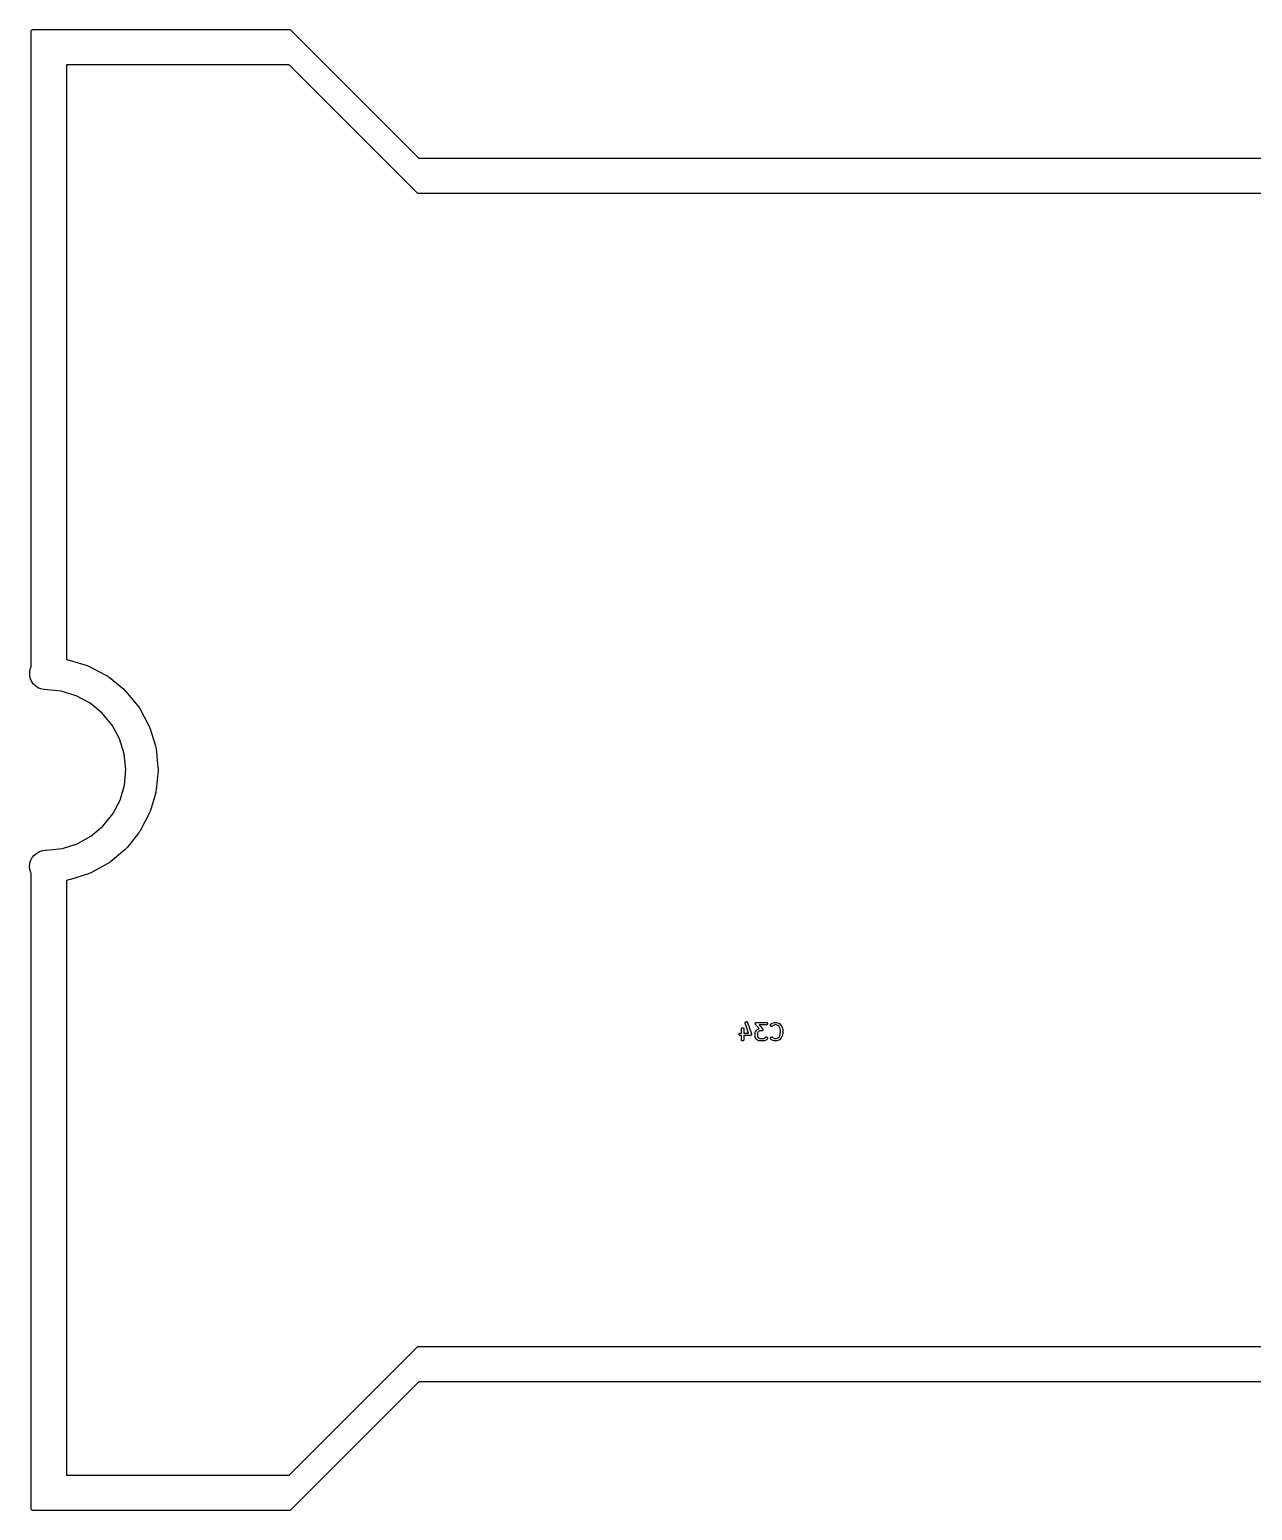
# Model space of a CAD drawing. Extents: x 112.9 to 189.1, y -124 to -78.
# Drawn here: x 112.9 to 150.98, y -124.05 to -77.95 of the extents above; entities that cross this region are included whole.
import ezdxf

# ---------------------------------------------------------------- set-up
doc = ezdxf.new("R2010")
doc.units = 0
doc.layers.add('BLACK', color=7, linetype='CONTINUOUS')

msp = doc.modelspace()

# ---------------------------------------------------------------- linework, layer by layer
at = {"layer": 'BLACK', "linetype": 'CONTINUOUS'}
for p, q in [((112.95, -77.9993), (112.951, -77.9947)), ((112.95, -77.9996), (112.95, -77.9993)), ((112.95, -77.9997), (112.95, -77.9996)), ((112.95, -78), (112.95, -77.9997)), ((112.95, -77.9997), (112.95, -77.9997)), ((112.95, -97.7864), (112.95, -78)), ((112.951, -77.9896), (112.953, -77.9851)), ((112.951, -77.9898), (112.951, -77.9896)), ((112.951, -77.9899), (112.951, -77.9898)), ((112.951, -77.9947), (112.951, -77.9899)), ((112.953, -77.9851), (112.954, -77.9806)), ((112.954, -77.9803), (112.956, -77.9762)), ((112.954, -77.9805), (112.954, -77.9803)), ((112.954, -77.9806), (112.954, -77.9805)), ((112.956, -77.9762), (112.959, -77.972)), ((112.959, -77.9718), (112.962, -77.9682)), ((112.959, -77.9719), (112.959, -77.9718)), ((112.959, -77.972), (112.959, -77.9719)), ((112.962, -77.9682), (112.965, -77.9645)), ((112.965, -77.9643), (112.969, -77.9614)), ((112.965, -77.9644), (112.965, -77.9643)), ((112.965, -77.9645), (112.965, -77.9644)), ((112.969, -77.9614), (112.972, -77.9584)), ((112.972, -77.9583), (112.973, -77.9582)), ((112.972, -77.9584), (112.972, -77.9583)), ((112.973, -77.9582), (112.977, -77.956)), ((112.977, -77.956), (112.981, -77.9538)), ((112.981, -77.9536), (112.986, -77.9523)), ((112.981, -77.9537), (112.981, -77.9536)), ((112.981, -77.9538), (112.981, -77.9537)), ((112.986, -77.9523), (112.99, -77.951)), ((112.99, -77.951), (112.99, -77.9509)), ((112.99, -77.9509), (112.991, -77.9509)), ((112.991, -77.9509), (112.995, -77.9505)), ((112.995, -77.9505), (113, -77.95)), ((113, -77.95), (121, -77.95)), ((121, -77.95), (121, -77.95)), ((121, -77.95), (121, -77.95)), ((121, -77.95), (121, -77.95)), ((121, -77.95), (121, -77.95)), ((121, -77.95), (121, -77.95)), ((121, -77.95), (121, -77.95)), ((121, -77.95), (121.001, -77.95)), ((121.001, -77.95), (121.005, -77.9505)), ((121.005, -77.9505), (121.01, -77.951)), ((121.01, -77.951), (121.01, -77.951)), ((121.01, -77.951), (121.01, -77.951)), ((121.01, -77.951), (121.01, -77.9511)), ((121.01, -77.9511), (121.01, -77.9511)), ((121.01, -77.9511), (121.015, -77.9525)), ((121.015, -77.9525), (121.019, -77.9538)), ((121.019, -77.9538), (121.019, -77.9539)), ((121.019, -77.9539), (121.019, -77.9539)), ((121.019, -77.9539), (121.02, -77.954)), ((121.02, -77.954), (121.02, -77.954)), ((121.02, -77.954), (121.024, -77.9563)), ((121.024, -77.9563), (121.028, -77.9584)), ((121.028, -77.9584), (121.028, -77.9585)), ((121.028, -77.9585), (121.028, -77.9585)), ((121.028, -77.9585), (121.028, -77.9587)), ((121.028, -77.9587), (121.028, -77.9587)), ((121.028, -77.9587), (121.032, -77.9617)), ((121.032, -77.9617), (121.035, -77.9646)), ((121.035, -77.9646), (121.035, -77.9648)), ((121.035, -77.9648), (121.035, -77.9648)), ((121.035, -77.9648), (121.035, -77.9648)), ((121.035, -77.9648), (125.021, -81.95)), ((120.979, -79.05), (114.05, -79.05)), ((114.05, -79.05), (114.05, -97.5627)), ((124.965, -83.0354), (120.979, -79.05)), ((125.021, -81.95), (176.979, -81.95)), ((124.968, -83.0383), (124.965, -83.0354)), ((124.972, -83.0413), (124.968, -83.0383)), ((124.972, -83.0415), (124.972, -83.0413)), ((124.972, -83.0413), (124.972, -83.0413)), ((124.976, -83.0437), (124.972, -83.0415)), ((124.972, -83.0415), (124.972, -83.0415)), ((124.972, -83.0415), (124.972, -83.0415)), ((124.98, -83.046), (124.976, -83.0437)), ((124.981, -83.0461), (124.98, -83.046)), ((124.98, -83.046), (124.98, -83.046)), ((124.981, -83.0462), (124.981, -83.0461)), ((124.981, -83.0461), (124.981, -83.0461)), ((124.985, -83.0475), (124.981, -83.0462)), ((124.99, -83.0489), (124.985, -83.0475)), ((124.99, -83.049), (124.99, -83.0489)), ((124.99, -83.0489), (124.99, -83.0489)), ((124.995, -83.0495), (124.99, -83.049)), ((124.99, -83.049), (124.99, -83.049)), ((124.99, -83.049), (124.99, -83.049)), ((124.999, -83.05), (124.995, -83.0495)), ((125, -83.05), (124.999, -83.05)), ((177, -83.05), (125, -83.05)), ((125, -83.05), (125, -83.05)), ((125, -83.05), (125, -83.05)), ((125, -83.05), (125, -83.05)), ((125, -83.05), (125, -83.05)), ((125, -83.05), (125, -83.05)), ((125, -83.05), (125, -83.05)), ((114.05, -97.5627), (114.083, -97.5697)), ((114.083, -97.5697), (114.127, -97.5785)), ((114.127, -97.5785), (114.688, -97.7477)), ((112.902, -98.0453), (112.903, -97.9477)), ((112.92, -98.1412), (112.902, -98.0453)), ((112.903, -97.9477), (112.922, -97.8521)), ((112.957, -98.2316), (112.92, -98.1412)), ((112.922, -97.8521), (112.95, -97.7864)), ((114.688, -97.7477), (114.688, -97.7477)), ((114.688, -97.7477), (114.694, -97.7498)), ((114.694, -97.7498), (114.736, -97.7676)), ((114.736, -97.7676), (114.778, -97.7849)), ((114.778, -97.7849), (115.295, -98.0598)), ((115.295, -98.0598), (115.301, -98.0631)), ((115.301, -98.0631), (115.338, -98.0887)), ((115.338, -98.0887), (115.376, -98.1138)), ((115.376, -98.1138), (115.83, -98.4838)), ((113.01, -98.3133), (112.957, -98.2316)), ((113.079, -98.383), (113.01, -98.3133)), ((113.159, -98.4382), (113.079, -98.383)), ((113.249, -98.4766), (113.159, -98.4382)), ((113.344, -98.4969), (113.249, -98.4766)), ((113.351, -98.4976), (113.344, -98.4969)), ((113.885, -98.55), (113.351, -98.4976)), ((114.352, -98.6909), (113.885, -98.55)), ((115.83, -98.4838), (115.83, -98.4838)), ((115.83, -98.4838), (115.83, -98.4838)), ((115.83, -98.4838), (115.835, -98.4883)), ((115.835, -98.4883), (115.867, -98.5207)), ((115.867, -98.5207), (115.899, -98.5526)), ((115.899, -98.5526), (116.272, -99.0037)), ((114.782, -98.9197), (114.352, -98.6909)), ((115.16, -99.2278), (114.782, -98.9197)), ((116.272, -99.0037), (116.277, -99.0091)), ((116.277, -99.0091), (116.302, -99.047)), ((116.302, -99.047), (116.327, -99.0846)), ((116.327, -99.0846), (116.605, -99.5996)), ((115.471, -99.6034), (115.16, -99.2278)), ((115.702, -100.032), (115.471, -99.6034)), ((115.847, -100.498), (115.702, -100.032)), ((116.605, -99.5996), (116.609, -99.6058)), ((116.609, -99.6058), (116.626, -99.6478)), ((116.626, -99.6478), (116.643, -99.6896)), ((116.643, -99.6896), (116.816, -100.249)), ((116.816, -100.249), (116.816, -100.249)), ((116.816, -100.249), (116.816, -100.249)), ((116.816, -100.249), (116.818, -100.256)), ((116.818, -100.256), (116.827, -100.3)), ((116.827, -100.3), (116.836, -100.345)), ((116.836, -100.345), (116.897, -100.927)), ((115.898, -100.983), (115.847, -100.498)), ((116.897, -100.927), (116.898, -100.934)), ((116.898, -100.934), (116.898, -100.979)), ((115.853, -101.468), (115.898, -100.983)), ((116.898, -101.024), (116.845, -101.607)), ((116.898, -100.979), (116.898, -101.024)), ((115.716, -101.936), (115.853, -101.468)), ((116.827, -101.703), (116.661, -102.265)), ((116.835, -101.659), (116.827, -101.703)), ((116.844, -101.614), (116.835, -101.659)), ((116.845, -101.607), (116.844, -101.614)), ((116.845, -101.607), (116.845, -101.607)), ((116.845, -101.607), (116.845, -101.607)), ((115.49, -102.368), (115.716, -101.936)), ((116.642, -102.313), (116.625, -102.355)), ((116.659, -102.272), (116.642, -102.313)), ((116.661, -102.265), (116.659, -102.272)), ((114.811, -103.061), (115.184, -102.747)), ((115.184, -102.747), (115.49, -102.368)), ((116.625, -102.355), (116.353, -102.874)), ((114.384, -103.296), (114.811, -103.061)), ((116.3, -102.956), (115.933, -103.412)), ((116.325, -102.918), (116.3, -102.956)), ((116.35, -102.881), (116.325, -102.918)), ((116.353, -102.874), (116.35, -102.881)), ((116.353, -102.874), (116.353, -102.874)), ((116.353, -102.874), (116.353, -102.874)), ((112.938, -103.809), (112.984, -103.723)), ((112.984, -103.723), (113.045, -103.648)), ((113.045, -103.648), (113.12, -103.585)), ((113.12, -103.585), (113.206, -103.539)), ((113.206, -103.539), (113.299, -103.51)), ((113.299, -103.51), (113.397, -103.5)), ((113.397, -103.5), (113.412, -103.5)), ((113.412, -103.5), (113.919, -103.443)), ((113.919, -103.443), (114.384, -103.296)), ((115.865, -103.482), (115.416, -103.858)), ((115.897, -103.45), (115.865, -103.482)), ((115.929, -103.418), (115.897, -103.45)), ((115.933, -103.412), (115.929, -103.418)), ((115.933, -103.412), (115.933, -103.412)), ((115.933, -103.412), (115.933, -103.412)), ((112.9, -104), (112.91, -103.903)), ((112.91, -104.097), (112.9, -104)), ((112.91, -103.903), (112.938, -103.809)), ((112.938, -104.191), (112.91, -104.097)), ((115.336, -103.913), (114.823, -104.196)), ((115.373, -103.888), (115.336, -103.913)), ((115.411, -103.863), (115.373, -103.888)), ((115.416, -103.858), (115.411, -103.863)), ((115.416, -103.858), (115.416, -103.858)), ((115.416, -103.858), (115.416, -103.858)), ((112.95, -104.214), (112.938, -104.191)), ((112.95, -124), (112.95, -104.214)), ((114.079, -104.431), (114.05, -104.435)), ((114.05, -104.435), (114.05, -122.95)), ((114.124, -104.422), (114.079, -104.431)), ((114.168, -104.413), (114.124, -104.422)), ((114.175, -104.411), (114.168, -104.413)), ((114.733, -104.234), (114.175, -104.411)), ((114.175, -104.411), (114.175, -104.411)), ((114.175, -104.411), (114.175, -104.411)), ((114.775, -104.216), (114.733, -104.234)), ((114.817, -104.199), (114.775, -104.216)), ((114.823, -104.196), (114.817, -104.199)), ((114.823, -104.196), (114.823, -104.196)), ((114.823, -104.196), (114.823, -104.196)), ((134.993, -109.229), (134.994, -109.222)), ((134.993, -109.237), (134.993, -109.229)), ((134.995, -109.244), (134.993, -109.237)), ((134.994, -109.222), (134.996, -109.215)), ((134.999, -109.25), (134.995, -109.244)), ((134.996, -109.215), (134.999, -109.209)), ((134.999, -109.209), (135.004, -109.203)), ((135.003, -109.256), (134.999, -109.25)), ((135.009, -109.26), (135.003, -109.256)), ((135.004, -109.203), (135.009, -109.198)), ((135.009, -109.198), (135.016, -109.195)), ((135.016, -109.195), (135.023, -109.193)), ((135.023, -109.193), (135.03, -109.192)), ((135.03, -109.192), (135.064, -109.192)), ((135.064, -109.062), (135.065, -109.055)), ((135.064, -109.063), (135.064, -109.062)), ((135.064, -109.192), (135.064, -109.063)), ((135.065, -109.055), (135.067, -109.048)), ((135.067, -109.048), (135.071, -109.042)), ((135.071, -109.042), (135.075, -109.036)), ((135.075, -109.036), (135.081, -109.031)), ((135.081, -109.031), (135.088, -109.028)), ((135.088, -109.028), (135.095, -109.026)), ((135.095, -109.026), (135.102, -109.025)), ((135.102, -109.025), (135.109, -109.026)), ((135.109, -109.026), (135.116, -109.028)), ((135.116, -109.028), (135.123, -109.032)), ((135.123, -109.032), (135.128, -109.036)), ((135.128, -109.036), (135.133, -109.042)), ((135.133, -109.042), (135.136, -109.049)), ((135.136, -109.049), (135.138, -109.056)), ((135.138, -109.056), (135.139, -109.063)), ((135.139, -109.063), (135.139, -109.192)), ((135.139, -109.192), (135.288, -109.192)), ((135.183, -108.869), (135.185, -108.862)), ((135.183, -108.877), (135.183, -108.869)), ((135.185, -108.884), (135.183, -108.877)), ((135.185, -108.862), (135.187, -108.855)), ((135.288, -109.192), (135.185, -108.884)), ((135.185, -108.884), (135.185, -108.884)), ((135.187, -108.855), (135.191, -108.849)), ((135.191, -108.849), (135.196, -108.844)), ((135.196, -108.844), (135.202, -108.84)), ((135.202, -108.84), (135.209, -108.837)), ((135.209, -108.837), (135.216, -108.835)), ((135.216, -108.835), (135.224, -108.835)), ((135.224, -108.835), (135.231, -108.836)), ((135.231, -108.836), (135.238, -108.839)), ((135.238, -108.839), (135.244, -108.843)), ((135.244, -108.843), (135.249, -108.848)), ((135.249, -108.848), (135.253, -108.854)), ((135.253, -108.854), (135.256, -108.861)), ((135.256, -108.861), (135.375, -109.218)), ((135.366, -109.256), (135.365, -109.257)), ((135.368, -109.254), (135.366, -109.256)), ((135.369, -109.253), (135.368, -109.254)), ((135.37, -109.252), (135.369, -109.253)), ((135.371, -109.25), (135.37, -109.252)), ((135.372, -109.249), (135.371, -109.25)), ((135.373, -109.247), (135.372, -109.249)), ((135.374, -109.245), (135.373, -109.247)), ((135.375, -109.242), (135.374, -109.244)), ((135.374, -109.244), (135.374, -109.245)), ((135.375, -109.218), (135.375, -109.218)), ((135.375, -109.218), (135.376, -109.22)), ((135.376, -109.24), (135.375, -109.242)), ((135.376, -109.22), (135.377, -109.222)), ((135.377, -109.235), (135.376, -109.237)), ((135.376, -109.237), (135.376, -109.238)), ((135.376, -109.238), (135.376, -109.24)), ((135.377, -109.222), (135.377, -109.224)), ((135.377, -109.224), (135.377, -109.225)), ((135.377, -109.225), (135.377, -109.228)), ((135.377, -109.228), (135.377, -109.23)), ((135.377, -109.23), (135.377, -109.231)), ((135.377, -109.231), (135.377, -109.233)), ((135.377, -109.233), (135.377, -109.235)), ((135.493, -108.891), (135.494, -108.889)), ((135.493, -108.893), (135.493, -108.891)), ((135.493, -108.895), (135.493, -108.893)), ((135.493, -108.896), (135.493, -108.895)), ((135.493, -108.898), (135.493, -108.896)), ((135.493, -108.901), (135.493, -108.898)), ((135.493, -108.902), (135.493, -108.901)), ((135.493, -108.903), (135.493, -108.902)), ((135.494, -108.905), (135.493, -108.903)), ((135.493, -109.177), (135.494, -109.174)), ((135.493, -109.179), (135.493, -109.177)), ((135.493, -109.18), (135.493, -109.179)), ((135.493, -109.181), (135.493, -109.18)), ((135.493, -109.182), (135.493, -109.181)), ((135.493, -109.301), (135.493, -109.182)), ((135.494, -108.886), (135.495, -108.884)), ((135.494, -108.887), (135.494, -108.886)), ((135.494, -108.889), (135.494, -108.887)), ((135.495, -108.908), (135.494, -108.905)), ((135.494, -109.172), (135.495, -109.17)), ((135.494, -109.173), (135.494, -109.172)), ((135.494, -109.174), (135.494, -109.173)), ((135.495, -108.884), (135.496, -108.882)), ((135.495, -108.909), (135.495, -108.908)), ((135.495, -108.91), (135.495, -108.909)), ((135.497, -108.912), (135.495, -108.91)), ((135.495, -109.17), (135.496, -109.167)), ((135.496, -108.881), (135.497, -108.879)), ((135.496, -108.882), (135.496, -108.881)), ((135.496, -109.166), (135.497, -109.165)), ((135.496, -109.167), (135.496, -109.166)), ((135.497, -108.879), (135.498, -108.877)), ((135.497, -108.914), (135.497, -108.912)), ((135.498, -108.916), (135.497, -108.914)), ((135.497, -109.165), (135.521, -109.118)), ((135.498, -108.877), (135.499, -108.875)), ((135.499, -108.917), (135.498, -108.916)), ((135.499, -108.875), (135.5, -108.874)), ((135.5, -108.919), (135.499, -108.917)), ((135.5, -108.874), (135.501, -108.873)), ((135.502, -108.92), (135.5, -108.919)), ((135.501, -108.873), (135.502, -108.871)), ((135.502, -108.871), (135.504, -108.87)), ((135.502, -108.921), (135.502, -108.92)), ((135.615, -109.051), (135.502, -108.921)), ((135.504, -108.87), (135.505, -108.869)), ((135.505, -108.869), (135.506, -108.868)), ((135.506, -108.868), (135.508, -108.866)), ((135.508, -108.866), (135.509, -108.865)), ((135.509, -108.865), (135.511, -108.864)), ((135.511, -108.864), (135.512, -108.864)), ((135.512, -108.864), (135.514, -108.863)), ((135.514, -108.863), (135.516, -108.862)), ((135.516, -108.862), (135.517, -108.861)), ((135.517, -108.861), (135.518, -108.861)), ((135.518, -108.861), (135.521, -108.86)), ((135.521, -108.86), (135.523, -108.859)), ((135.521, -109.117), (135.522, -109.115)), ((135.521, -109.118), (135.521, -109.117)), ((135.522, -109.115), (135.523, -109.113)), ((135.523, -108.859), (135.524, -108.859)), ((135.523, -109.113), (135.524, -109.112)), ((135.524, -108.859), (135.526, -108.859)), ((135.524, -109.112), (135.525, -109.111)), ((135.525, -109.111), (135.526, -109.109)), ((135.526, -108.859), (135.528, -108.859)), ((135.526, -109.109), (135.528, -109.108)), ((135.528, -108.859), (135.53, -108.859)), ((135.528, -109.108), (135.551, -109.084)), ((135.53, -108.859), (135.84, -108.859)), ((135.551, -109.084), (135.552, -109.084)), ((135.552, -109.084), (135.553, -109.082)), ((135.553, -109.082), (135.555, -109.081)), ((135.555, -109.081), (135.556, -109.08)), ((135.556, -109.08), (135.557, -109.079)), ((135.557, -109.079), (135.559, -109.078)), ((135.559, -109.078), (135.561, -109.077)), ((135.561, -109.077), (135.609, -109.053)), ((135.585, -109.156), (135.568, -109.191)), ((135.568, -109.191), (135.568, -109.292)), ((135.6, -109.141), (135.585, -109.156)), ((135.634, -109.124), (135.6, -109.141)), ((135.609, -109.053), (135.609, -109.053)), ((135.609, -109.053), (135.61, -109.053)), ((135.61, -109.053), (135.611, -109.052)), ((135.611, -109.052), (135.614, -109.051)), ((135.84, -108.934), (135.613, -108.934)), ((135.613, -108.934), (135.725, -109.062)), ((135.614, -109.051), (135.615, -109.051)), ((135.697, -109.124), (135.634, -109.124)), ((135.699, -109.124), (135.697, -109.124)), ((135.702, -109.124), (135.699, -109.124)), ((135.703, -109.124), (135.702, -109.124)), ((135.704, -109.123), (135.703, -109.124)), ((135.706, -109.123), (135.704, -109.123)), ((135.709, -109.122), (135.706, -109.123)), ((135.71, -109.122), (135.709, -109.122)), ((135.711, -109.121), (135.71, -109.122)), ((135.713, -109.12), (135.711, -109.121)), ((135.715, -109.119), (135.713, -109.12)), ((135.716, -109.119), (135.715, -109.119)), ((135.718, -109.118), (135.716, -109.119)), ((135.719, -109.116), (135.718, -109.118)), ((135.721, -109.115), (135.719, -109.116)), ((135.722, -109.114), (135.721, -109.115)), ((135.723, -109.113), (135.722, -109.114)), ((135.725, -109.111), (135.723, -109.113)), ((135.725, -109.062), (135.725, -109.062)), ((135.725, -109.062), (135.727, -109.064)), ((135.726, -109.11), (135.725, -109.111)), ((135.727, -109.109), (135.726, -109.11)), ((135.727, -109.064), (135.728, -109.066)), ((135.728, -109.108), (135.727, -109.109)), ((135.728, -109.066), (135.729, -109.067)), ((135.729, -109.106), (135.728, -109.108)), ((135.729, -109.067), (135.73, -109.068)), ((135.73, -109.104), (135.729, -109.106)), ((135.73, -109.068), (135.731, -109.071)), ((135.731, -109.102), (135.73, -109.104)), ((135.731, -109.071), (135.732, -109.073)), ((135.732, -109.099), (135.731, -109.101)), ((135.731, -109.101), (135.731, -109.102)), ((135.732, -109.073), (135.732, -109.074)), ((135.732, -109.074), (135.733, -109.075)), ((135.733, -109.097), (135.732, -109.099)), ((135.733, -109.075), (135.733, -109.077)), ((135.733, -109.077), (135.734, -109.08)), ((135.734, -109.094), (135.733, -109.095)), ((135.733, -109.095), (135.733, -109.097)), ((135.734, -109.08), (135.734, -109.081)), ((135.734, -109.081), (135.734, -109.082)), ((135.734, -109.082), (135.734, -109.085)), ((135.734, -109.085), (135.734, -109.087)), ((135.734, -109.087), (135.734, -109.088)), ((135.734, -109.088), (135.734, -109.09)), ((135.734, -109.09), (135.734, -109.092)), ((135.734, -109.092), (135.734, -109.094)), ((135.84, -108.859), (135.848, -108.86)), ((135.84, -108.859), (135.84, -108.859)), ((135.847, -108.933), (135.84, -108.934)), ((135.854, -108.931), (135.847, -108.933)), ((135.848, -108.86), (135.855, -108.862)), ((135.861, -108.927), (135.854, -108.931)), ((135.855, -108.862), (135.861, -108.865)), ((135.861, -108.865), (135.867, -108.87)), ((135.866, -108.923), (135.861, -108.927)), ((135.871, -108.917), (135.866, -108.923)), ((135.867, -108.87), (135.871, -108.876)), ((135.871, -108.876), (135.875, -108.882)), ((135.874, -108.911), (135.871, -108.917)), ((135.876, -108.904), (135.874, -108.911)), ((135.875, -108.882), (135.877, -108.889)), ((135.877, -108.896), (135.876, -108.904)), ((135.877, -108.889), (135.877, -108.896)), ((135.969, -108.944), (135.97, -108.936)), ((135.97, -108.951), (135.969, -108.944)), ((135.97, -108.936), (135.972, -108.929)), ((135.972, -108.958), (135.97, -108.951)), ((135.972, -108.929), (135.975, -108.923)), ((135.975, -108.964), (135.972, -108.958)), ((135.975, -108.923), (135.98, -108.917)), ((135.98, -108.97), (135.975, -108.964)), ((135.98, -108.917), (136.004, -108.893)), ((135.985, -108.975), (135.98, -108.97)), ((135.992, -108.978), (135.985, -108.975)), ((135.999, -108.981), (135.992, -108.978)), ((136.006, -108.981), (135.999, -108.981)), ((136.004, -108.893), (136.005, -108.892)), ((136.004, -108.893), (136.004, -108.893)), ((136.005, -108.892), (136.006, -108.892)), ((136.006, -108.892), (136.008, -108.89)), ((136.013, -108.981), (136.006, -108.981)), ((136.008, -108.89), (136.01, -108.889)), ((136.01, -108.889), (136.011, -108.888)), ((136.011, -108.888), (136.012, -108.887)), ((136.012, -108.887), (136.014, -108.886)), ((136.02, -108.979), (136.013, -108.981)), ((136.014, -108.886), (136.016, -108.885)), ((136.016, -108.885), (136.017, -108.885)), ((136.017, -108.885), (136.018, -108.884)), ((136.018, -108.884), (136.09, -108.861)), ((136.027, -108.975), (136.02, -108.979)), ((136.033, -108.971), (136.027, -108.975)), ((136.05, -108.953), (136.033, -108.97)), ((136.033, -108.97), (136.033, -108.971)), ((136.108, -108.934), (136.05, -108.953)), ((136.09, -108.861), (136.09, -108.86)), ((136.09, -108.86), (136.092, -108.86)), ((136.092, -108.86), (136.094, -108.859)), ((136.094, -108.859), (136.096, -108.859)), ((136.096, -108.859), (136.097, -108.859)), ((136.097, -108.859), (136.1, -108.859)), ((136.1, -108.859), (136.102, -108.859)), ((136.102, -108.859), (136.149, -108.859)), ((136.143, -108.934), (136.108, -108.934)), ((136.2, -108.953), (136.143, -108.934)), ((136.149, -108.859), (136.15, -108.859)), ((136.15, -108.859), (136.152, -108.859)), ((136.152, -108.859), (136.154, -108.859)), ((136.154, -108.859), (136.156, -108.859)), ((136.156, -108.859), (136.157, -108.86)), ((136.157, -108.86), (136.159, -108.86)), ((136.159, -108.86), (136.161, -108.861)), ((136.161, -108.861), (136.233, -108.884)), ((136.238, -108.99), (136.2, -108.953)), ((136.233, -108.884), (136.233, -108.885)), ((136.233, -108.885), (136.234, -108.885)), ((136.234, -108.885), (136.235, -108.885)), ((136.235, -108.885), (136.237, -108.887)), ((136.237, -108.887), (136.24, -108.888)), ((136.257, -109.028), (136.238, -108.99)), ((136.24, -108.888), (136.241, -108.888)), ((136.241, -108.888), (136.242, -108.889)), ((136.242, -108.889), (136.244, -108.89)), ((136.244, -108.89), (136.246, -108.892)), ((136.246, -108.892), (136.246, -108.893)), ((136.246, -108.893), (136.247, -108.893)), ((136.247, -108.893), (136.295, -108.941)), ((136.278, -109.115), (136.257, -109.028)), ((136.257, -109.264), (136.278, -109.177)), ((136.278, -109.177), (136.278, -109.115)), ((136.295, -108.941), (136.295, -108.941)), ((136.295, -108.941), (136.297, -108.943)), ((136.297, -108.943), (136.298, -108.945)), ((136.298, -108.945), (136.299, -108.946)), ((136.299, -108.946), (136.3, -108.947)), ((136.3, -108.947), (136.301, -108.949)), ((136.301, -108.949), (136.302, -108.951)), ((136.302, -108.951), (136.326, -108.998)), ((136.326, -108.998), (136.326, -108.999)), ((136.326, -108.999), (136.326, -108.999)), ((136.326, -108.999), (136.326, -108.999)), ((136.326, -108.999), (136.327, -109.003)), ((136.327, -109.003), (136.328, -109.006)), ((136.328, -109.006), (136.328, -109.006)), ((136.328, -109.006), (136.329, -109.006)), ((136.329, -109.006), (136.352, -109.101)), ((136.352, -109.191), (136.329, -109.286)), ((136.352, -109.101), (136.352, -109.102)), ((136.352, -109.102), (136.353, -109.103)), ((136.353, -109.19), (136.352, -109.19)), ((136.352, -109.19), (136.352, -109.191)), ((136.353, -109.103), (136.353, -109.103)), ((136.353, -109.103), (136.353, -109.106)), ((136.353, -109.106), (136.353, -109.109)), ((136.353, -109.109), (136.353, -109.11)), ((136.353, -109.11), (136.353, -109.11)), ((136.353, -109.11), (136.353, -109.182)), ((136.353, -109.182), (136.353, -109.182)), ((136.353, -109.182), (136.353, -109.183)), ((136.353, -109.183), (136.353, -109.184)), ((136.353, -109.184), (136.353, -109.187)), ((136.353, -109.187), (136.353, -109.19)), ((135.015, -109.264), (135.009, -109.26)), ((135.022, -109.266), (135.015, -109.264)), ((135.03, -109.267), (135.022, -109.266)), ((135.064, -109.267), (135.03, -109.267)), ((135.03, -109.267), (135.03, -109.267)), ((135.064, -109.396), (135.064, -109.267)), ((135.065, -109.403), (135.064, -109.396)), ((135.067, -109.41), (135.065, -109.403)), ((135.07, -109.417), (135.067, -109.41)), ((135.075, -109.423), (135.07, -109.417)), ((135.081, -109.427), (135.075, -109.423)), ((135.087, -109.431), (135.081, -109.427)), ((135.094, -109.433), (135.087, -109.431)), ((135.101, -109.434), (135.094, -109.433)), ((135.109, -109.433), (135.101, -109.434)), ((135.116, -109.431), (135.109, -109.433)), ((135.122, -109.428), (135.116, -109.431)), ((135.128, -109.423), (135.122, -109.428)), ((135.133, -109.417), (135.128, -109.423)), ((135.136, -109.411), (135.133, -109.417)), ((135.138, -109.404), (135.136, -109.411)), ((135.139, -109.397), (135.138, -109.404)), ((135.34, -109.267), (135.139, -109.267)), ((135.139, -109.267), (135.139, -109.396)), ((135.139, -109.396), (135.139, -109.397)), ((135.342, -109.267), (135.34, -109.267)), ((135.344, -109.267), (135.342, -109.267)), ((135.346, -109.266), (135.344, -109.267)), ((135.347, -109.266), (135.346, -109.266)), ((135.349, -109.266), (135.347, -109.266)), ((135.351, -109.265), (135.349, -109.266)), ((135.353, -109.265), (135.351, -109.265)), ((135.354, -109.264), (135.353, -109.265)), ((135.356, -109.263), (135.354, -109.264)), ((135.358, -109.262), (135.356, -109.263)), ((135.359, -109.261), (135.358, -109.262)), ((135.361, -109.261), (135.359, -109.261)), ((135.362, -109.259), (135.361, -109.261)), ((135.364, -109.258), (135.362, -109.259)), ((135.365, -109.257), (135.364, -109.258)), ((135.493, -109.302), (135.493, -109.301)), ((135.493, -109.303), (135.493, -109.302)), ((135.493, -109.306), (135.493, -109.303)), ((135.493, -109.308), (135.493, -109.306)), ((135.494, -109.309), (135.493, -109.308)), ((135.494, -109.31), (135.494, -109.309)), ((135.495, -109.313), (135.494, -109.31)), ((135.496, -109.315), (135.495, -109.313)), ((135.496, -109.316), (135.496, -109.315)), ((135.496, -109.317), (135.496, -109.316)), ((135.497, -109.318), (135.496, -109.317)), ((135.521, -109.365), (135.497, -109.318)), ((135.522, -109.367), (135.521, -109.365)), ((135.523, -109.369), (135.522, -109.367)), ((135.524, -109.37), (135.523, -109.369)), ((135.524, -109.372), (135.524, -109.37)), ((135.526, -109.373), (135.524, -109.372)), ((135.527, -109.375), (135.526, -109.373)), ((135.528, -109.375), (135.527, -109.375)), ((135.551, -109.399), (135.528, -109.375)), ((135.553, -109.4), (135.551, -109.399)), ((135.554, -109.402), (135.553, -109.4)), ((135.556, -109.403), (135.554, -109.402)), ((135.557, -109.404), (135.556, -109.403)), ((135.559, -109.405), (135.557, -109.404)), ((135.561, -109.406), (135.559, -109.405)), ((135.609, -109.43), (135.561, -109.406)), ((135.561, -109.406), (135.561, -109.406)), ((135.568, -109.292), (135.585, -109.326)), ((135.585, -109.326), (135.6, -109.342)), ((135.6, -109.342), (135.634, -109.359)), ((135.61, -109.43), (135.609, -109.43)), ((135.611, -109.431), (135.61, -109.43)), ((135.613, -109.431), (135.611, -109.431)), ((135.616, -109.432), (135.613, -109.431)), ((135.617, -109.433), (135.616, -109.432)), ((135.618, -109.433), (135.617, -109.433)), ((135.62, -109.433), (135.618, -109.433)), ((135.623, -109.434), (135.62, -109.433)), ((135.624, -109.434), (135.623, -109.434)), ((135.625, -109.434), (135.624, -109.434)), ((135.768, -109.434), (135.625, -109.434)), ((135.625, -109.434), (135.625, -109.434)), ((135.634, -109.359), (135.759, -109.359)), ((135.759, -109.359), (135.794, -109.342)), ((135.769, -109.434), (135.768, -109.434)), ((135.771, -109.434), (135.769, -109.434)), ((135.773, -109.433), (135.771, -109.434)), ((135.776, -109.433), (135.773, -109.433)), ((135.777, -109.433), (135.776, -109.433)), ((135.778, -109.432), (135.777, -109.433)), ((135.78, -109.432), (135.778, -109.432)), ((135.783, -109.431), (135.78, -109.432)), ((135.784, -109.43), (135.783, -109.431)), ((135.785, -109.43), (135.784, -109.43)), ((135.833, -109.406), (135.785, -109.43)), ((135.785, -109.43), (135.785, -109.43)), ((135.794, -109.342), (135.813, -109.322)), ((135.813, -109.322), (135.814, -109.322)), ((135.814, -109.322), (135.819, -109.317)), ((135.819, -109.317), (135.826, -109.314)), ((135.826, -109.314), (135.833, -109.312)), ((135.833, -109.312), (135.84, -109.311)), ((135.835, -109.405), (135.833, -109.406)), ((135.836, -109.404), (135.835, -109.405)), ((135.838, -109.403), (135.836, -109.404)), ((135.839, -109.402), (135.838, -109.403)), ((135.84, -109.401), (135.839, -109.402)), ((135.84, -109.311), (135.847, -109.312)), ((135.842, -109.399), (135.84, -109.401)), ((135.866, -109.375), (135.842, -109.399)), ((135.842, -109.399), (135.842, -109.399)), ((135.847, -109.312), (135.854, -109.314)), ((135.854, -109.314), (135.861, -109.318)), ((135.861, -109.318), (135.866, -109.322)), ((135.866, -109.322), (135.871, -109.328)), ((135.871, -109.369), (135.866, -109.375)), ((135.871, -109.328), (135.874, -109.334)), ((135.874, -109.363), (135.871, -109.369)), ((135.874, -109.334), (135.877, -109.341)), ((135.877, -109.356), (135.874, -109.363)), ((135.877, -109.341), (135.877, -109.349)), ((135.877, -109.349), (135.877, -109.356)), ((135.969, -109.348), (135.97, -109.341)), ((135.97, -109.355), (135.969, -109.348)), ((135.97, -109.341), (135.972, -109.334)), ((135.972, -109.362), (135.97, -109.355)), ((135.972, -109.334), (135.975, -109.327)), ((135.975, -109.369), (135.972, -109.362)), ((135.975, -109.327), (135.98, -109.322)), ((135.98, -109.375), (135.975, -109.369)), ((135.98, -109.322), (135.986, -109.317)), ((136.004, -109.399), (135.98, -109.375)), ((135.98, -109.375), (135.98, -109.375)), ((135.986, -109.317), (135.992, -109.314)), ((135.992, -109.314), (135.999, -109.312)), ((135.999, -109.312), (136.007, -109.311)), ((136.005, -109.4), (136.004, -109.399)), ((136.007, -109.402), (136.005, -109.4)), ((136.005, -109.4), (136.005, -109.4)), ((136.007, -109.311), (136.014, -109.312)), ((136.009, -109.404), (136.007, -109.402)), ((136.01, -109.404), (136.009, -109.404)), ((136.011, -109.405), (136.01, -109.404)), ((136.014, -109.406), (136.011, -109.405)), ((136.014, -109.312), (136.021, -109.314)), ((136.016, -109.407), (136.014, -109.406)), ((136.017, -109.407), (136.016, -109.407)), ((136.018, -109.408), (136.017, -109.407)), ((136.09, -109.432), (136.018, -109.408)), ((136.018, -109.408), (136.018, -109.408)), ((136.021, -109.314), (136.027, -109.317)), ((136.027, -109.317), (136.033, -109.322)), ((136.033, -109.322), (136.05, -109.34)), ((136.05, -109.34), (136.108, -109.359)), ((136.092, -109.432), (136.09, -109.432)), ((136.094, -109.433), (136.092, -109.432)), ((136.095, -109.433), (136.094, -109.433)), ((136.097, -109.433), (136.095, -109.433)), ((136.099, -109.433), (136.097, -109.433)), ((136.101, -109.434), (136.099, -109.433)), ((136.102, -109.434), (136.101, -109.434)), ((136.149, -109.434), (136.102, -109.434)), ((136.108, -109.359), (136.143, -109.359)), ((136.143, -109.359), (136.2, -109.34)), ((136.151, -109.433), (136.149, -109.434)), ((136.153, -109.433), (136.151, -109.433)), ((136.155, -109.433), (136.153, -109.433)), ((136.157, -109.433), (136.155, -109.433)), ((136.159, -109.432), (136.157, -109.433)), ((136.161, -109.432), (136.159, -109.432)), ((136.233, -109.408), (136.161, -109.432)), ((136.161, -109.432), (136.161, -109.432)), ((136.2, -109.34), (136.238, -109.303)), ((136.234, -109.408), (136.233, -109.408)), ((136.235, -109.407), (136.234, -109.408)), ((136.237, -109.406), (136.235, -109.407)), ((136.239, -109.405), (136.237, -109.406)), ((136.238, -109.303), (136.257, -109.264)), ((136.24, -109.404), (136.239, -109.405)), ((136.241, -109.404), (136.24, -109.404)), ((136.243, -109.402), (136.241, -109.404)), ((136.245, -109.401), (136.243, -109.402)), ((136.246, -109.4), (136.245, -109.401)), ((136.247, -109.399), (136.246, -109.4)), ((136.295, -109.351), (136.247, -109.399)), ((136.247, -109.399), (136.247, -109.399)), ((136.296, -109.35), (136.295, -109.351)), ((136.298, -109.348), (136.296, -109.35)), ((136.299, -109.347), (136.298, -109.348)), ((136.3, -109.344), (136.299, -109.346)), ((136.299, -109.346), (136.299, -109.347)), ((136.302, -109.342), (136.3, -109.344)), ((136.326, -109.294), (136.302, -109.342)), ((136.302, -109.342), (136.302, -109.342)), ((136.327, -109.29), (136.326, -109.294)), ((136.326, -109.294), (136.326, -109.294)), ((136.326, -109.294), (136.326, -109.294)), ((136.328, -109.287), (136.327, -109.29)), ((136.329, -109.286), (136.328, -109.287)), ((136.328, -109.287), (136.328, -109.287)), ((136.328, -109.287), (136.328, -109.287)), ((120.979, -122.95), (124.965, -118.965)), ((124.965, -118.964), (124.969, -118.961)), ((124.965, -118.965), (124.965, -118.964)), ((124.965, -118.964), (124.965, -118.964)), ((124.965, -118.964), (124.965, -118.964)), ((124.965, -118.964), (124.965, -118.964)), ((124.965, -118.965), (124.965, -118.965)), ((124.965, -118.965), (124.965, -118.965)), ((124.965, -118.965), (124.965, -118.965)), ((124.969, -118.961), (124.972, -118.958)), ((124.972, -118.958), (124.972, -118.958)), ((124.972, -118.958), (124.973, -118.958)), ((124.973, -118.958), (124.977, -118.956)), ((124.973, -118.958), (124.973, -118.958)), ((124.973, -118.958), (124.973, -118.958)), ((124.977, -118.956), (124.981, -118.954)), ((124.981, -118.954), (124.986, -118.952)), ((124.981, -118.954), (124.981, -118.954)), ((124.981, -118.954), (124.981, -118.954)), ((124.981, -118.954), (124.981, -118.954)), ((124.981, -118.954), (124.981, -118.954)), ((124.986, -118.952), (124.99, -118.951)), ((124.99, -118.951), (124.99, -118.951)), ((124.99, -118.951), (124.991, -118.951)), ((124.991, -118.951), (124.995, -118.95)), ((124.991, -118.951), (124.991, -118.951)), ((124.991, -118.951), (124.991, -118.951)), ((124.995, -118.95), (125, -118.95)), ((125, -118.95), (177, -118.95)), ((125.021, -120.05), (121.035, -124.035)), ((176.979, -120.05), (125.021, -120.05)), ((114.05, -122.95), (120.979, -122.95)), ((112.95, -124.005), (112.95, -124)), ((112.951, -124.009), (112.95, -124.005)), ((112.951, -124.01), (112.951, -124.009)), ((112.952, -124.014), (112.951, -124.01)), ((112.951, -124.01), (112.951, -124.01)), ((112.954, -124.019), (112.952, -124.014)), ((112.956, -124.023), (112.954, -124.019)), ((112.954, -124.019), (112.954, -124.019)), ((112.954, -124.019), (112.954, -124.019)), ((112.958, -124.027), (112.956, -124.023)), ((112.958, -124.028), (112.958, -124.027)), ((112.961, -124.031), (112.958, -124.028)), ((112.958, -124.028), (112.958, -124.028)), ((112.964, -124.035), (112.961, -124.031)), ((112.965, -124.035), (112.964, -124.035)), ((112.964, -124.035), (112.964, -124.035)), ((112.968, -124.038), (112.965, -124.035)), ((112.972, -124.041), (112.968, -124.038)), ((112.976, -124.044), (112.972, -124.041)), ((112.972, -124.041), (112.972, -124.041)), ((112.972, -124.041), (112.972, -124.041)), ((112.98, -124.046), (112.976, -124.044)), ((112.981, -124.046), (112.98, -124.046)), ((112.98, -124.046), (112.98, -124.046)), ((112.985, -124.047), (112.981, -124.046)), ((112.99, -124.049), (112.985, -124.047)), ((112.995, -124.049), (112.99, -124.049)), ((112.99, -124.049), (112.99, -124.049)), ((112.99, -124.049), (112.99, -124.049)), ((112.999, -124.05), (112.995, -124.049)), ((113, -124.05), (112.999, -124.05)), ((121, -124.05), (113, -124.05)), ((113, -124.05), (113, -124.05)), ((113, -124.05), (113, -124.05)), ((113, -124.05), (113, -124.05)), ((121.005, -124.05), (121, -124.05)), ((121.009, -124.049), (121.005, -124.05)), ((121.01, -124.049), (121.009, -124.049)), ((121.009, -124.049), (121.009, -124.049)), ((121.009, -124.049), (121.009, -124.049)), ((121.014, -124.048), (121.01, -124.049)), ((121.01, -124.049), (121.01, -124.049)), ((121.019, -124.046), (121.014, -124.048)), ((121.023, -124.044), (121.019, -124.046)), ((121.019, -124.046), (121.019, -124.046)), ((121.019, -124.046), (121.019, -124.046)), ((121.019, -124.046), (121.019, -124.046)), ((121.019, -124.046), (121.019, -124.046)), ((121.027, -124.042), (121.023, -124.044)), ((121.028, -124.042), (121.027, -124.042)), ((121.027, -124.042), (121.027, -124.042)), ((121.027, -124.042), (121.027, -124.042)), ((121.031, -124.039), (121.028, -124.042)), ((121.028, -124.042), (121.028, -124.042)), ((121.035, -124.036), (121.031, -124.039)), ((121.035, -124.035), (121.035, -124.035)), ((121.035, -124.035), (121.035, -124.035)), ((121.035, -124.035), (121.035, -124.035)), ((121.035, -124.035), (121.035, -124.036)), ((121.035, -124.036), (121.035, -124.036)), ((121.035, -124.036), (121.035, -124.036)), ((121.035, -124.036), (121.035, -124.036))]:
    msp.add_line(p, q, dxfattribs=at)

doc.saveas('drawing.dxf')
